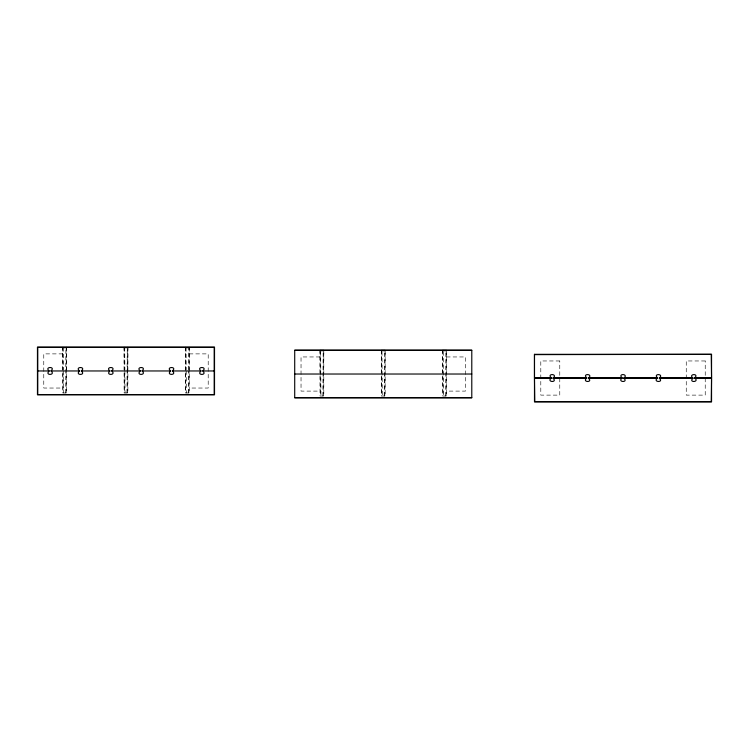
<?xml version="1.0" encoding="UTF-8"?>
<svg xmlns="http://www.w3.org/2000/svg" width="749" height="749" viewBox="0 0 749 749"><rect width="100%" height="100%" fill="white"/><g stroke="black" fill="none" stroke-linecap="round" stroke-linejoin="round"><path stroke-width="0.56" stroke-dasharray="3.75 2.81" d="M65.594 392.972L65.912 347.555M66.221 392.972L66.38 370.811M66.389 369.847L66.539 347.48M126.937 392.972L127.255 347.555M127.564 392.972L127.723 370.811M127.733 369.847L127.882 347.48M188.28 392.972L188.43 370.849M188.439 369.791L188.598 347.555M188.917 392.972L189.066 370.811M189.076 369.847L189.225 347.48M322.856 396.034L323.165 350.616M323.484 396.034L323.802 350.476M384.2 396.034L384.509 350.616M384.827 396.034L385.145 350.476M445.543 396.034L445.852 350.616M446.17 396.034L446.488 350.476M62.747 353.884L43.77 353.884L43.77 388.038L62.747 388.038M189.225 353.884L208.203 353.884L208.203 388.038L189.225 388.038M320.01 356.955L301.032 356.955L301.032 391.1L320.01 391.1M446.488 356.955L465.457 356.955L465.457 391.1L446.488 391.1M443.333 351.73L443.642 396.034M442.696 350.476L443.005 396.034M381.99 351.73L382.299 396.034M381.353 350.476L381.662 396.034M320.647 351.73L320.956 396.034M320.01 350.476L320.319 396.034M186.07 347.555L186.22 369.791M186.229 370.849L186.379 392.972M185.434 347.48L185.752 392.972M124.727 347.555L124.877 369.791M124.886 370.849L125.036 392.972M124.091 347.48L124.409 392.972M63.384 347.555L63.534 369.791M63.543 370.849L63.693 392.972M62.747 347.48L63.066 392.972M446.488 350.701L446.488 396.034L442.696 396.034L442.696 350.616M385.145 350.701L385.145 396.034L381.353 396.034L381.353 350.616M323.802 350.701L323.802 396.034L320.01 396.034L320.01 350.616M189.225 347.639L189.225 392.972L185.434 392.972L185.434 347.555M127.882 347.639L127.882 392.972L124.091 392.972L124.091 347.555M66.539 347.639L66.539 392.972L62.747 392.972L62.747 347.555M559.775 360.962L540.797 360.962L540.797 395.116L559.775 395.116L559.775 360.962M705.23 360.962L686.253 360.962L686.253 395.116L705.23 395.116L705.23 360.962"/><path stroke-width="1.12" d="M49.228 370.989C43.751 366.523 56.278 366.28 50.998 370.858C56.231 375.436 44.069 375.661 49.228 370.961L37.45 370.961M50.979 370.961L79.581 370.961C74.142 366.42 86.753 366.373 81.341 370.933C86.547 375.567 74.366 375.549 79.581 370.961M81.341 370.961L109.934 370.961C104.476 366.504 117.031 366.308 111.704 370.886C116.984 375.446 104.794 375.642 109.934 370.961M111.695 370.961L140.297 370.961C134.886 366.486 147.356 366.327 142.057 370.858C147.291 375.436 135.166 375.67 140.297 370.961M142.048 370.961L170.65 370.961C165.201 366.467 177.785 366.317 172.41 370.933C177.682 375.511 165.417 375.549 170.65 370.961M172.401 370.961L200.994 370.961C195.555 366.411 208.166 366.364 202.754 370.933C207.922 375.567 195.826 375.558 200.994 370.98M551.301 377.889C546.302 373.264 558.37 373.611 553.099 378.189C558.033 382.861 545.993 382.327 551.311 377.945L534.477 377.88L534.477 354.324L711.55 354.324L711.55 377.88L694.754 377.88C699.613 373.255 687.704 373.676 692.937 378.208L659.335 378.198C664.56 373.601 652.501 373.274 657.547 377.945C652.07 382.374 664.438 382.805 659.354 378.236M586.72 377.889C581.692 373.348 593.714 373.508 588.517 378.189C593.47 382.814 581.477 382.393 586.729 377.945L553.099 377.88M622.11 377.889C617.11 373.264 629.179 373.611 623.917 378.189C628.842 382.861 616.801 382.327 622.119 377.945L588.517 377.88M694.735 377.917C700.062 382.402 688.013 382.814 692.919 378.264M657.5 378.236L623.917 378.198M37.45 394.676L214.523 394.676L214.523 347.246L37.45 347.246L37.45 394.676L214.523 394.676M37.45 347.246L214.523 347.246M294.713 397.738L471.786 397.738L471.786 350.251L294.713 350.251L294.713 397.738L471.786 397.738M471.786 350.251L294.713 350.251M534.477 377.88L534.477 354.324M551.292 378.198L534.477 378.198L534.477 401.754L711.55 401.754L711.55 378.198L694.744 378.198M534.786 354.633L711.55 354.324M711.55 378.198L711.241 401.445M65.912 347.555L66.539 347.48M127.255 347.555L127.882 347.48M188.598 347.555L189.225 347.48M323.165 350.616L323.802 350.476L320.01 350.476L320.638 350.616M384.509 350.616L385.145 350.476L381.353 350.476L381.981 350.616M445.852 350.616L446.488 350.476L442.696 350.476L443.324 350.616M62.747 347.639L66.539 347.639M124.091 347.639L127.882 347.639M185.434 347.639L189.225 347.639M202.754 370.961L214.523 370.961M294.713 374.023L471.786 374.023M623.908 377.88L657.528 377.88M659.326 377.88L692.937 377.88M553.108 378.198L586.701 378.198M588.517 378.198L622.101 378.198M534.477 401.754L711.55 401.754M442.696 350.476L443.324 350.56M185.434 347.48L186.07 347.555M124.091 347.48L124.727 347.555M62.747 347.48L63.384 347.555M711.55 377.88L711.241 354.633M534.477 378.198L534.786 401.445M446.488 350.616L442.696 350.616M385.145 350.616L381.353 350.616M323.802 350.616L320.01 350.616M214.214 347.555L214.214 394.367M37.759 347.555L37.759 394.367"/></g></svg>
